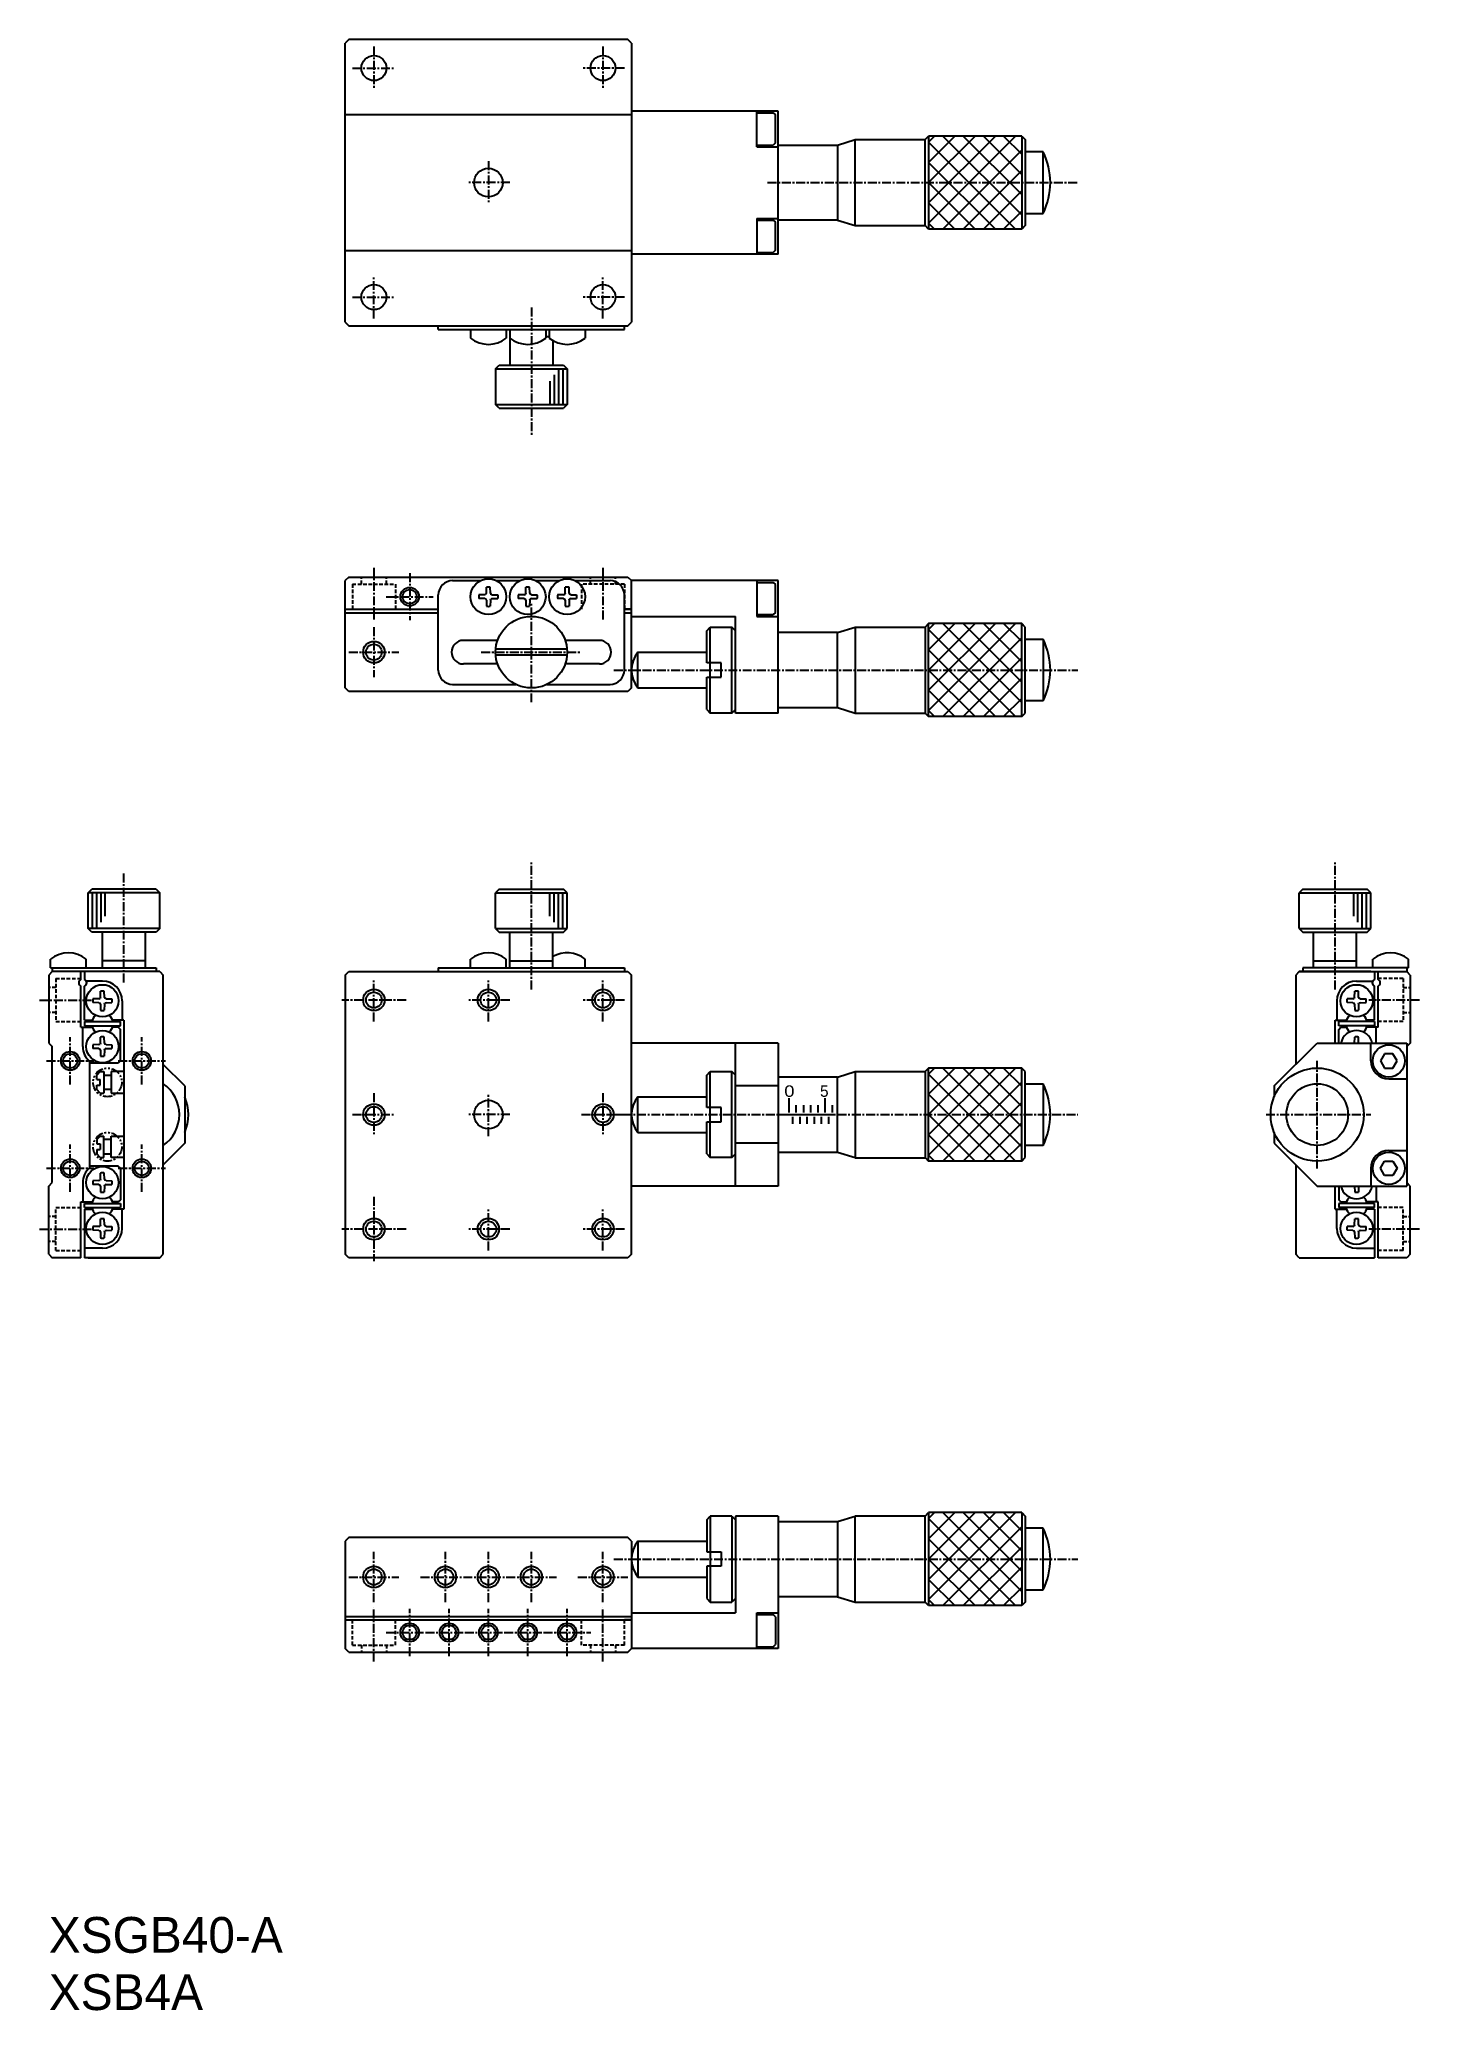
# Model space of a CAD drawing. Extents: x 91 to 284, y -21 to 254.
import ezdxf

# ---------------------------------------------------------------- set-up
doc = ezdxf.new("R2010")
doc.units = 0
for name, pattern in [('CENTER', [2, 1.25, -0.25, 0.25, -0.25]), ('DASHED', [0.75, 0.5, -0.25]), ('PHANTOM', [2.5, 1.25, -0.25, 0.25, -0.25, 0.25, -0.25])]:
    doc.linetypes.add(name, pattern=pattern)
doc.layers.get('0').update_dxf_attribs({"linetype": 'CONTINUOUS'})
doc.layers.add('CENTER', color=1, linetype='CENTER')

msp = doc.modelspace()

# ---------------------------------------------------------------- linework, layer by layer
at = {"color": 7, "linetype": 'CONTINUOUS'}
for p, q in [((134.41, 253.91), (133.91, 253.41)), ((133.91, 214.41), (133.91, 253.41)), ((173.41, 253.91), (134.41, 253.91)), ((173.91, 253.41), (173.41, 253.91)), ((173.91, 253.41), (173.91, 214.41)), ((133.91, 243.41), (173.91, 243.41)), ((194.41, 243.91), (173.91, 243.91)), ((191.41, 238.91), (191.41, 243.91)), ((191.41, 243.66), (193.71, 243.66)), ((193.71, 243.66), (194.01, 243.36)), ((194.01, 239.46), (194.01, 243.36)), ((194.41, 223.91), (194.41, 243.91)), ((202.66, 239.16), (205.16, 239.91)), ((205.16, 239.95), (214.91, 239.95)), ((205.16, 227.91), (205.16, 239.91)), ((214.91, 239.91), (215.41, 240.41)), ((214.91, 227.91), (214.91, 239.91)), ((228.41, 240.41), (215.41, 240.41)), ((215.41, 240.41), (215.41, 227.41)), ((228.41, 240.41), (228.91, 239.91)), ((228.41, 240.41), (228.41, 227.41)), ((228.91, 239.91), (228.91, 227.91)), ((191.41, 239.16), (193.71, 239.16)), ((191.41, 238.91), (194.41, 238.91)), ((194.01, 239.46), (193.71, 239.16)), ((194.41, 239.16), (202.66, 239.16)), ((202.66, 239.16), (202.66, 228.66)), ((231.41, 238.21), (228.91, 238.21)), ((231.41, 229.61), (231.41, 238.21)), ((191.41, 228.91), (191.41, 223.91)), ((191.41, 228.91), (194.41, 228.91)), ((191.41, 228.66), (193.71, 228.66)), ((193.71, 228.66), (194.01, 228.36)), ((202.66, 228.66), (194.41, 228.66)), ((202.66, 228.66), (205.16, 227.91)), ((228.91, 229.61), (231.41, 229.61)), ((194.01, 224.46), (194.01, 228.36)), ((205.16, 227.91), (214.91, 227.91)), ((215.41, 227.41), (214.91, 227.91)), ((228.41, 227.41), (215.41, 227.41)), ((228.91, 227.91), (228.41, 227.41)), ((133.91, 224.41), (173.91, 224.41)), ((194.41, 223.91), (173.91, 223.91)), ((191.41, 224.16), (193.71, 224.16)), ((194.01, 224.46), (193.71, 224.16)), ((133.91, 214.41), (134.41, 213.91)), ((134.41, 213.91), (173.41, 213.91)), ((146.91, 213.41), (146.91, 213.91)), ((146.91, 213.41), (172.91, 213.41)), ((151.41, 213.41), (151.41, 212.19)), ((156.41, 213.41), (156.41, 212.19)), ((156.91, 213.41), (156.91, 212.19)), ((156.91, 212.19), (156.91, 208.41)), ((161.91, 213.41), (161.91, 212.19)), ((161.91, 212.41), (162.41, 212.41)), ((162.41, 213.41), (162.41, 212.19)), ((167.41, 213.41), (167.41, 212.19)), ((172.91, 213.41), (172.91, 213.91)), ((173.41, 213.91), (173.91, 214.41)), ((162.91, 211.85), (162.91, 208.41)), ((154.91, 207.91), (155.41, 208.41)), ((154.91, 207.91), (154.91, 202.91)), ((154.91, 207.91), (164.91, 207.91)), ((155.41, 208.41), (164.41, 208.41)), ((164.41, 208.41), (164.91, 207.91)), ((164.91, 207.91), (164.91, 202.91)), ((155.41, 202.41), (154.91, 202.91)), ((154.91, 202.91), (164.91, 202.91)), ((155.41, 202.41), (164.41, 202.41)), ((164.91, 202.91), (164.41, 202.41)), ((134.41, 178.81), (133.91, 178.31)), ((134.41, 178.81), (133.91, 178.31)), ((133.91, 163.31), (133.91, 178.31)), ((134.41, 178.81), (173.41, 178.81)), ((146.91, 165.81), (146.91, 176.31)), ((148.91, 178.31), (152.82, 178.31)), ((153.41, 176.34), (152.58, 176.32)), ((153.41, 176.34), (153.57, 176.41)), ((153.63, 176.54), (153.57, 176.41)), ((153.63, 176.54), (153.65, 177.39)), ((154.18, 176.54), (154.17, 177.39)), ((154.18, 176.54), (154.24, 176.41)), ((154.41, 176.34), (154.24, 176.41)), ((154.41, 176.34), (155.23, 176.32)), ((155, 178.31), (158.32, 178.31)), ((158.91, 176.34), (158.08, 176.32)), ((158.91, 176.34), (159.07, 176.41)), ((159.13, 176.54), (159.07, 176.41)), ((159.13, 176.54), (159.15, 177.39)), ((159.68, 176.54), (159.67, 177.39)), ((159.68, 176.54), (159.74, 176.41)), ((159.91, 176.34), (159.74, 176.41)), ((159.91, 176.34), (160.73, 176.32)), ((160.5, 178.31), (163.82, 178.31)), ((164.41, 176.34), (163.58, 176.32)), ((164.41, 176.34), (164.57, 176.41)), ((164.63, 176.54), (164.57, 176.41)), ((164.63, 176.54), (164.65, 177.39)), ((165.18, 176.54), (165.17, 177.39)), ((165.18, 176.54), (165.24, 176.41)), ((165.41, 176.34), (165.24, 176.41)), ((165.41, 176.34), (166.23, 176.32)), ((166, 178.31), (170.91, 178.31)), ((172.91, 165.81), (172.91, 176.31)), ((173.41, 178.81), (173.91, 178.31)), ((173.41, 178.81), (173.91, 178.31)), ((173.91, 163.31), (173.91, 178.31)), ((194.41, 178.31), (173.91, 178.31)), ((191.41, 178.31), (191.41, 173.31)), ((191.41, 178.06), (193.71, 178.06)), ((193.71, 178.06), (194.01, 177.76)), ((194.01, 173.86), (194.01, 177.76)), ((194.41, 159.81), (194.41, 178.31)), ((133.91, 174.31), (146.91, 174.31)), ((133.91, 173.81), (146.91, 173.81)), ((153.41, 175.79), (152.58, 175.8)), ((153.41, 175.79), (153.57, 175.71)), ((153.63, 175.58), (153.57, 175.71)), ((153.63, 175.58), (153.65, 174.74)), ((154.18, 175.58), (154.17, 174.74)), ((154.18, 175.58), (154.24, 175.71)), ((154.41, 175.79), (154.24, 175.71)), ((154.41, 175.79), (155.23, 175.8)), ((158.91, 175.79), (158.08, 175.8)), ((158.91, 175.79), (159.07, 175.71)), ((159.13, 175.58), (159.07, 175.71)), ((159.13, 175.58), (159.15, 174.74)), ((159.68, 175.58), (159.67, 174.74)), ((159.68, 175.58), (159.74, 175.71)), ((159.91, 175.79), (159.74, 175.71)), ((159.91, 175.79), (160.73, 175.8)), ((164.41, 175.79), (163.58, 175.8)), ((164.41, 175.79), (164.57, 175.71)), ((164.63, 175.58), (164.57, 175.71)), ((164.63, 175.58), (164.65, 174.74)), ((165.18, 175.58), (165.17, 174.74)), ((165.18, 175.58), (165.24, 175.71)), ((165.41, 175.79), (165.24, 175.71)), ((165.41, 175.79), (166.23, 175.8)), ((173.91, 174.31), (172.91, 174.31)), ((172.91, 174.31), (173.91, 174.31)), ((172.91, 173.81), (173.91, 173.81)), ((172.91, 173.81), (173.91, 173.81)), ((191.41, 173.56), (193.71, 173.56)), ((194.01, 173.86), (193.71, 173.56)), ((173.91, 173.31), (188.41, 173.31)), ((184.41, 171.31), (184.91, 171.81)), ((184.41, 166.81), (184.41, 171.31)), ((184.91, 171.81), (187.91, 171.81)), ((184.91, 166.81), (184.91, 171.81)), ((188.41, 171.31), (187.91, 171.81)), ((187.91, 159.81), (187.91, 171.81)), ((188.41, 159.81), (188.41, 173.31)), ((191.41, 173.31), (194.41, 173.31)), ((202.66, 171.06), (194.41, 171.06)), ((202.66, 171.06), (205.16, 171.81)), ((202.66, 160.56), (202.66, 171.06)), ((205.16, 171.81), (205.16, 159.81)), ((205.16, 171.81), (214.91, 171.81)), ((215.41, 172.31), (214.91, 171.81)), ((214.91, 171.81), (214.91, 159.81)), ((228.41, 172.31), (215.41, 172.31)), ((215.41, 159.31), (215.41, 172.31)), ((228.91, 171.81), (228.41, 172.31)), ((228.41, 159.31), (228.41, 172.31)), ((228.91, 159.81), (228.91, 171.81)), ((155.26, 169.96), (150.41, 169.96)), ((164.89, 168.71), (154.92, 168.71)), ((169.41, 169.96), (164.55, 169.96)), ((174.78, 168.31), (184.41, 168.31)), ((174.78, 163.31), (174.78, 168.31)), ((228.91, 170.11), (231.41, 170.11)), ((231.41, 170.11), (231.41, 161.51)), ((155.12, 166.66), (150.41, 166.66)), ((164.89, 167.91), (154.92, 167.91)), ((169.41, 166.66), (164.69, 166.66)), ((186.41, 166.81), (184.41, 166.81)), ((184.91, 164.81), (184.91, 166.81)), ((186.41, 164.81), (186.41, 166.81)), ((134.41, 162.81), (133.91, 163.31)), ((173.41, 162.81), (134.41, 162.81)), ((148.91, 163.81), (157.73, 163.81)), ((162.09, 163.81), (170.91, 163.81)), ((173.91, 163.31), (173.41, 162.81)), ((174.78, 163.31), (184.41, 163.31)), ((184.41, 164.81), (186.41, 164.81)), ((184.41, 160.31), (184.41, 164.81)), ((184.91, 159.81), (184.91, 164.81)), ((184.41, 160.31), (184.91, 159.81)), ((187.91, 159.81), (184.91, 159.81)), ((187.91, 159.81), (188.41, 160.31)), ((194.41, 159.81), (188.41, 159.81)), ((194.41, 160.56), (202.66, 160.56)), ((202.66, 160.56), (205.16, 159.81)), ((205.16, 159.78), (214.91, 159.78)), ((214.91, 159.81), (215.41, 159.31)), ((228.41, 159.31), (228.91, 159.81)), ((231.41, 161.51), (228.91, 161.51)), ((228.41, 159.31), (215.41, 159.31)), ((97.99, 134.71), (98.49, 135.21)), ((107.49, 135.21), (98.49, 135.21)), ((107.49, 135.21), (107.99, 134.71)), ((155.41, 135.21), (154.91, 134.71)), ((155.41, 135.21), (164.41, 135.21)), ((164.91, 134.71), (164.41, 135.21)), ((267.69, 135.21), (267.19, 134.71)), ((267.69, 135.21), (276.69, 135.21)), ((277.19, 134.71), (276.69, 135.21)), ((97.99, 129.71), (97.99, 134.71)), ((107.99, 134.71), (97.99, 134.71)), ((107.99, 129.71), (107.99, 134.71)), ((154.91, 129.71), (154.91, 134.71)), ((154.91, 134.71), (164.91, 134.71)), ((164.91, 129.71), (164.91, 134.71)), ((267.19, 129.71), (267.19, 134.71)), ((267.19, 134.71), (277.19, 134.71)), ((277.19, 129.71), (277.19, 134.71)), ((98.49, 129.21), (97.99, 129.71)), ((107.99, 129.71), (97.99, 129.71)), ((107.99, 129.71), (107.49, 129.21)), ((154.91, 129.71), (155.41, 129.21)), ((154.91, 129.71), (164.91, 129.71)), ((164.41, 129.21), (164.91, 129.71)), ((267.19, 129.71), (267.69, 129.21)), ((267.19, 129.71), (277.19, 129.71)), ((276.69, 129.21), (277.19, 129.71)), ((107.49, 129.21), (98.49, 129.21)), ((99.99, 124.21), (99.99, 129.21)), ((105.99, 124.21), (105.99, 129.21)), ((155.41, 129.21), (164.41, 129.21)), ((156.91, 124.21), (156.91, 129.21)), ((162.91, 124.21), (162.91, 129.21)), ((267.69, 129.21), (276.69, 129.21)), ((269.19, 124.21), (269.19, 129.21)), ((275.19, 124.21), (275.19, 129.21)), ((92.74, 124.21), (92.74, 125.43)), ((92.74, 124.21), (107.49, 124.21)), ((92.99, 124.21), (92.99, 123.71)), ((97.74, 124.21), (97.74, 125.43)), ((105.99, 125.21), (99.99, 125.21)), ((107.49, 124.21), (107.49, 123.71)), ((146.91, 124.21), (146.91, 123.71)), ((146.91, 124.21), (172.91, 124.21)), ((151.41, 124.21), (151.41, 125.43)), ((156.41, 124.21), (156.41, 125.43)), ((156.91, 125.21), (162.91, 125.21)), ((167.41, 124.21), (167.41, 125.43)), ((172.91, 124.21), (172.91, 123.71)), ((282.44, 124.21), (267.69, 124.21)), ((267.69, 124.21), (267.69, 123.71)), ((269.19, 125.21), (275.19, 125.21)), ((277.44, 124.21), (277.44, 125.43)), ((282.19, 124.21), (282.19, 123.71)), ((282.44, 124.21), (282.44, 125.43)), ((92.99, 123.71), (92.49, 123.21)), ((92.49, 123.21), (92.49, 113.71)), ((107.99, 123.71), (92.99, 123.71)), ((96.99, 122.57), (96.99, 123.71)), ((96.99, 115.91), (96.99, 121.65)), ((97.49, 123.71), (97.49, 122.57)), ((97.49, 116.91), (97.49, 121.65)), ((99.99, 122.36), (97.72, 122.36)), ((107.99, 123.71), (108.49, 123.21)), ((108.49, 84.21), (108.49, 123.21)), ((133.91, 123.21), (134.41, 123.71)), ((133.91, 123.21), (133.91, 84.21)), ((134.41, 123.71), (173.41, 123.71)), ((173.41, 123.71), (173.91, 123.21)), ((173.91, 84.21), (173.91, 123.21)), ((267.19, 123.71), (266.69, 123.21)), ((266.69, 123.21), (266.69, 110.71)), ((277.19, 123.71), (267.19, 123.71)), ((267.19, 123.71), (282.19, 123.71)), ((275.19, 122.36), (277.46, 122.36)), ((277.69, 123.71), (277.69, 122.57)), ((277.69, 116.91), (277.69, 121.65)), ((278.19, 122.57), (278.19, 123.71)), ((278.19, 115.91), (278.19, 121.65)), ((282.69, 123.21), (282.19, 123.71)), ((282.69, 123.21), (282.69, 113.71)), ((99.49, 119.88), (98.67, 119.87)), ((99.49, 119.34), (98.67, 119.35)), ((99.49, 119.88), (99.66, 119.96)), ((99.49, 119.34), (99.66, 119.26)), ((99.72, 120.09), (99.66, 119.96)), ((99.72, 119.13), (99.66, 119.26)), ((99.72, 120.09), (99.73, 120.94)), ((99.72, 119.13), (99.73, 118.29)), ((100.26, 120.09), (100.25, 120.94)), ((100.26, 119.13), (100.25, 118.29)), ((100.26, 120.09), (100.32, 119.96)), ((100.26, 119.13), (100.32, 119.26)), ((100.49, 119.88), (100.32, 119.96)), ((100.49, 119.34), (100.32, 119.26)), ((100.49, 119.88), (101.31, 119.87)), ((100.49, 119.34), (101.31, 119.35)), ((102.74, 119.61), (102.74, 116.91)), ((272.44, 119.61), (272.44, 116.91)), ((274.69, 119.88), (273.86, 119.87)), ((274.69, 119.34), (273.86, 119.35)), ((274.69, 119.88), (274.85, 119.96)), ((274.69, 119.34), (274.85, 119.26)), ((274.91, 120.09), (274.85, 119.96)), ((274.91, 119.13), (274.85, 119.26)), ((274.91, 120.09), (274.93, 120.94)), ((274.91, 119.13), (274.93, 118.29)), ((275.46, 120.09), (275.45, 120.94)), ((275.46, 119.13), (275.45, 118.29)), ((275.46, 120.09), (275.52, 119.96)), ((275.46, 119.13), (275.52, 119.26)), ((275.69, 119.88), (275.52, 119.96)), ((275.69, 119.34), (275.52, 119.26)), ((275.69, 119.88), (276.51, 119.87)), ((275.69, 119.34), (276.51, 119.35)), ((96.99, 115.91), (98.58, 115.91)), ((97.24, 113.21), (97.24, 115.91)), ((97.49, 116.91), (98.58, 116.91)), ((97.49, 116.71), (97.49, 116.11)), ((97.49, 116.71), (102.49, 116.71)), ((97.49, 116.11), (102.49, 116.11)), ((102.99, 116.91), (101.4, 116.91)), ((102.19, 115.91), (101.4, 115.91)), ((102.19, 115.91), (102.49, 115.61)), ((102.49, 116.11), (102.49, 116.71)), ((102.99, 116.91), (102.99, 90.51)), ((272.19, 116.91), (273.77, 116.91)), ((272.19, 113.71), (272.19, 116.91)), ((272.69, 116.11), (272.69, 116.71)), ((277.69, 116.71), (272.69, 116.71)), ((277.69, 116.11), (272.69, 116.11)), ((272.69, 115.61), (272.99, 115.91)), ((272.99, 115.91), (273.77, 115.91)), ((277.69, 116.91), (276.6, 116.91)), ((278.19, 115.91), (276.6, 115.91)), ((277.69, 116.71), (277.69, 116.11)), ((277.94, 113.71), (277.94, 115.91)), ((92.49, 113.71), (92.99, 113.21)), ((92.99, 94.21), (92.99, 113.21)), ((99.49, 113.48), (98.67, 113.47)), ((99.49, 112.94), (98.67, 112.95)), ((99.49, 113.48), (99.66, 113.56)), ((99.49, 112.94), (99.66, 112.86)), ((99.72, 113.69), (99.66, 113.56)), ((99.72, 113.69), (99.73, 114.54)), ((100.26, 113.69), (100.25, 114.54)), ((100.26, 113.69), (100.32, 113.56)), ((100.49, 113.48), (100.32, 113.56)), ((100.49, 112.94), (100.32, 112.86)), ((100.49, 113.48), (101.31, 113.47)), ((100.49, 112.94), (101.31, 112.95)), ((102.49, 111.21), (102.49, 115.61)), ((105.49, 113.71), (105.49, 113.71)), ((194.41, 113.71), (173.91, 113.71)), ((188.41, 93.71), (188.41, 113.71)), ((194.41, 113.71), (194.41, 93.71)), ((263.69, 107.71), (269.69, 113.71)), ((269.69, 113.71), (282.19, 113.71)), ((272.69, 113.71), (272.69, 115.61)), ((274.91, 113.69), (274.93, 114.54)), ((275.46, 113.69), (275.45, 114.54)), ((277.19, 111.21), (277.19, 113.71)), ((282.69, 113.71), (282.19, 113.21)), ((282.19, 113.71), (282.19, 93.71)), ((98.19, 111.13), (98.19, 96.29)), ((102.19, 110.91), (98.19, 110.91)), ((99.72, 112.73), (99.66, 112.86)), ((99.72, 112.73), (99.73, 111.89)), ((100.26, 112.73), (100.25, 111.89)), ((100.26, 112.73), (100.32, 112.86)), ((102.49, 111.21), (102.19, 110.91)), ((111.49, 107.71), (108.49, 110.71)), ((215.41, 110.21), (214.91, 109.71)), ((228.41, 110.21), (215.41, 110.21)), ((215.41, 97.21), (215.41, 110.21)), ((228.91, 109.71), (228.41, 110.21)), ((228.41, 97.21), (228.41, 110.21)), ((279.11, 112.21), (278.53, 111.21)), ((278.53, 111.21), (279.11, 110.21)), ((280.27, 112.21), (279.11, 112.21)), ((279.11, 110.21), (280.27, 110.21)), ((280.84, 111.21), (280.27, 112.21)), ((280.27, 110.21), (280.84, 111.21)), ((99.69, 109.71), (99.19, 109.21)), ((99.19, 108.61), (99.19, 109.21)), ((99.19, 108.61), (99.69, 108.61)), ((99.19, 107.81), (99.69, 107.81)), ((99.19, 107.21), (99.19, 107.81)), ((99.69, 109.71), (100.19, 109.71)), ((99.69, 107.81), (99.69, 108.61)), ((100.19, 109.71), (100.19, 106.71)), ((100.19, 109.21), (101.19, 109.21)), ((102.99, 109.71), (101.19, 109.71)), ((101.19, 109.71), (101.19, 106.71)), ((111.49, 107.71), (111.49, 99.71)), ((184.41, 109.21), (184.91, 109.71)), ((184.41, 104.71), (184.41, 109.21)), ((184.91, 109.71), (187.91, 109.71)), ((184.91, 104.71), (184.91, 109.71)), ((188.41, 109.21), (187.91, 109.71)), ((187.91, 97.71), (187.91, 109.71)), ((194.41, 107.71), (188.41, 107.71)), ((202.66, 108.96), (194.41, 108.96)), ((202.66, 108.96), (205.16, 109.71)), ((202.66, 98.46), (202.66, 108.96)), ((205.16, 109.71), (205.16, 97.71)), ((205.16, 109.71), (214.91, 109.71)), ((214.91, 109.71), (214.91, 97.71)), ((228.91, 97.71), (228.91, 109.71)), ((228.91, 108.01), (231.41, 108.01)), ((231.41, 108.01), (231.41, 99.41)), ((263.69, 107.71), (263.69, 106.21)), ((279.69, 108.71), (282.19, 108.71)), ((99.69, 106.71), (99.19, 107.21)), ((99.69, 106.71), (100.19, 106.71)), ((101.19, 107.21), (100.19, 107.21)), ((101.19, 106.71), (102.99, 106.71)), ((174.78, 106.21), (184.41, 106.21)), ((174.78, 101.21), (174.78, 106.21)), ((186.41, 104.71), (184.41, 104.71)), ((184.91, 102.71), (184.91, 104.71)), ((186.41, 102.71), (186.41, 104.71)), ((184.41, 102.71), (186.41, 102.71)), ((184.41, 98.21), (184.41, 102.71)), ((184.91, 97.71), (184.91, 102.71)), ((99.69, 100.71), (99.19, 100.21)), ((99.19, 100.21), (99.19, 99.61)), ((99.19, 99.61), (99.69, 99.61)), ((99.69, 100.71), (100.19, 100.71)), ((99.69, 99.61), (99.69, 98.81)), ((100.19, 97.71), (100.19, 100.71)), ((101.19, 100.21), (100.19, 100.21)), ((101.19, 100.71), (102.99, 100.71)), ((101.19, 97.71), (101.19, 100.71)), ((111.49, 99.71), (108.49, 96.71)), ((174.78, 101.21), (184.41, 101.21)), ((194.41, 99.71), (188.41, 99.71)), ((231.41, 99.41), (228.91, 99.41)), ((263.69, 101.21), (263.69, 99.71)), ((263.69, 99.71), (269.69, 93.71)), ((102.19, 96.51), (98.19, 96.51)), ((99.19, 98.81), (99.69, 98.81)), ((99.19, 98.81), (99.19, 98.21)), ((99.69, 97.71), (99.19, 98.21)), ((99.69, 97.71), (100.19, 97.71)), ((100.19, 98.21), (101.19, 98.21)), ((102.99, 97.71), (101.19, 97.71)), ((102.49, 96.21), (102.19, 96.51)), ((184.41, 98.21), (184.91, 97.71)), ((187.91, 97.71), (184.91, 97.71)), ((187.91, 97.71), (188.41, 98.21)), ((194.41, 98.46), (202.66, 98.46)), ((202.66, 98.46), (205.16, 97.71)), ((205.16, 97.68), (214.91, 97.68)), ((214.91, 97.71), (215.41, 97.21)), ((228.41, 97.21), (215.41, 97.21)), ((228.41, 97.21), (228.91, 97.71)), ((266.69, 96.71), (266.69, 84.21)), ((278.53, 96.21), (279.11, 97.21)), ((279.11, 97.21), (280.27, 97.21)), ((279.69, 98.71), (282.19, 98.71)), ((280.27, 97.21), (280.84, 96.21)), ((92.49, 93.71), (92.99, 94.21)), ((92.49, 84.21), (92.49, 93.71)), ((97.24, 94.21), (97.24, 91.51)), ((99.49, 94.48), (98.67, 94.47)), ((99.49, 93.94), (98.67, 93.95)), ((99.49, 94.48), (99.66, 94.56)), ((99.49, 93.94), (99.66, 93.86)), ((99.72, 94.69), (99.66, 94.56)), ((99.72, 93.73), (99.66, 93.86)), ((99.72, 94.69), (99.73, 95.54)), ((99.72, 93.73), (99.73, 92.89)), ((100.26, 94.69), (100.25, 95.54)), ((100.26, 93.73), (100.25, 92.89)), ((100.26, 94.69), (100.32, 94.56)), ((100.26, 93.73), (100.32, 93.86)), ((100.49, 94.48), (100.32, 94.56)), ((100.49, 93.94), (100.32, 93.86)), ((100.49, 94.48), (101.31, 94.47)), ((100.49, 93.94), (101.31, 93.95)), ((102.49, 96.21), (102.49, 91.81)), ((105.49, 93.71), (105.49, 93.71)), ((194.41, 93.71), (173.91, 93.71)), ((269.69, 93.71), (282.19, 93.71)), ((272.19, 90.51), (272.19, 93.71)), ((272.69, 93.71), (272.69, 91.81)), ((274.91, 93.73), (274.93, 92.89)), ((275.46, 93.73), (275.45, 92.89)), ((277.19, 96.21), (277.19, 93.71)), ((277.94, 93.71), (277.94, 91.51)), ((279.11, 95.21), (278.53, 96.21)), ((280.27, 95.21), (279.11, 95.21)), ((280.84, 96.21), (280.27, 95.21)), ((282.69, 93.71), (282.19, 94.21)), ((282.69, 84.21), (282.69, 93.71)), ((96.99, 83.71), (96.99, 91.51)), ((96.99, 91.51), (98.58, 91.51)), ((97.49, 90.71), (97.49, 91.31)), ((97.49, 91.31), (102.49, 91.31)), ((102.19, 91.51), (101.4, 91.51)), ((102.49, 91.81), (102.19, 91.51)), ((102.49, 91.31), (102.49, 90.71)), ((272.99, 91.51), (272.69, 91.81)), ((272.69, 91.31), (272.69, 90.71)), ((277.69, 91.31), (272.69, 91.31)), ((272.99, 91.51), (273.77, 91.51)), ((278.19, 91.51), (276.6, 91.51)), ((277.69, 90.71), (277.69, 91.31)), ((278.19, 83.71), (278.19, 91.51)), ((97.49, 90.71), (102.49, 90.71)), ((97.49, 90.51), (97.49, 83.71)), ((97.49, 90.51), (98.58, 90.51)), ((99.49, 88.08), (99.66, 88.16)), ((99.72, 88.29), (99.66, 88.16)), ((99.72, 88.29), (99.73, 89.14)), ((100.26, 88.29), (100.25, 89.14)), ((100.26, 88.29), (100.32, 88.16)), ((100.49, 88.08), (100.32, 88.16)), ((102.99, 90.51), (101.4, 90.51)), ((102.74, 87.81), (102.74, 90.51)), ((272.19, 90.51), (273.77, 90.51)), ((272.44, 87.81), (272.44, 90.51)), ((277.69, 90.71), (272.69, 90.71)), ((274.69, 88.08), (274.85, 88.16)), ((274.91, 88.29), (274.85, 88.16)), ((274.91, 88.29), (274.93, 89.14)), ((275.46, 88.29), (275.45, 89.14)), ((275.46, 88.29), (275.52, 88.16)), ((275.69, 88.08), (275.52, 88.16)), ((277.69, 90.51), (276.6, 90.51)), ((277.69, 90.51), (277.69, 83.71)), ((99.49, 88.08), (98.67, 88.07)), ((99.49, 87.54), (98.67, 87.55)), ((99.49, 87.54), (99.66, 87.46)), ((99.72, 87.33), (99.66, 87.46)), ((99.72, 87.33), (99.73, 86.49)), ((100.26, 87.33), (100.25, 86.49)), ((100.26, 87.33), (100.32, 87.46)), ((100.49, 87.54), (100.32, 87.46)), ((100.49, 88.08), (101.31, 88.07)), ((100.49, 87.54), (101.31, 87.55)), ((274.69, 88.08), (273.86, 88.07)), ((274.69, 87.54), (273.86, 87.55)), ((274.69, 87.54), (274.85, 87.46)), ((274.91, 87.33), (274.85, 87.46)), ((274.91, 87.33), (274.93, 86.49)), ((275.46, 87.33), (275.45, 86.49)), ((275.46, 87.33), (275.52, 87.46)), ((275.69, 87.54), (275.52, 87.46)), ((275.69, 88.08), (276.51, 88.07)), ((275.69, 87.54), (276.51, 87.55)), ((92.49, 84.21), (92.99, 83.71)), ((96.99, 83.71), (92.99, 83.71)), ((99.99, 85.06), (97.49, 85.06)), ((107.99, 83.71), (97.49, 83.71)), ((97.99, 83.71), (107.99, 83.71)), ((107.99, 83.71), (108.49, 84.21)), ((134.41, 83.71), (133.91, 84.21)), ((173.41, 83.71), (134.41, 83.71)), ((173.91, 84.21), (173.41, 83.71)), ((267.19, 83.71), (266.69, 84.21)), ((267.19, 83.71), (277.69, 83.71)), ((275.19, 85.06), (277.69, 85.06)), ((282.19, 83.71), (278.19, 83.71)), ((282.69, 84.21), (282.19, 83.71)), ((184.41, 47.11), (184.91, 47.61)), ((184.41, 47.11), (184.41, 42.61)), ((187.91, 47.61), (184.91, 47.61)), ((184.91, 47.61), (184.91, 42.61)), ((187.91, 47.61), (188.41, 47.11)), ((187.91, 47.61), (187.91, 35.61)), ((194.41, 47.61), (188.41, 47.61)), ((188.41, 47.61), (188.41, 34.11)), ((194.41, 47.61), (194.41, 29.11)), ((194.41, 46.86), (202.66, 46.86)), ((202.66, 46.86), (205.16, 47.61)), ((202.66, 46.86), (202.66, 36.36)), ((205.16, 47.64), (214.91, 47.64)), ((205.16, 35.61), (205.16, 47.61)), ((214.91, 47.61), (215.41, 48.11)), ((214.91, 35.61), (214.91, 47.61)), ((228.41, 48.11), (215.41, 48.11)), ((215.41, 48.11), (215.41, 35.11)), ((228.41, 48.11), (228.91, 47.61)), ((228.41, 48.11), (228.41, 35.11)), ((228.91, 47.61), (228.91, 35.61)), ((134.41, 44.61), (133.91, 44.11)), ((133.91, 44.11), (133.91, 29.11)), ((173.41, 44.61), (134.41, 44.61)), ((173.91, 44.11), (173.41, 44.61)), ((173.91, 44.11), (173.91, 29.11)), ((174.78, 44.11), (184.41, 44.11)), ((174.78, 44.11), (174.78, 39.11)), ((231.41, 45.91), (228.91, 45.91)), ((231.41, 37.31), (231.41, 45.91)), ((184.41, 42.61), (186.41, 42.61)), ((184.91, 42.61), (184.91, 40.61)), ((186.41, 42.61), (186.41, 40.61)), ((174.78, 39.11), (184.41, 39.11)), ((186.41, 40.61), (184.41, 40.61)), ((184.41, 40.61), (184.41, 36.11)), ((184.91, 40.61), (184.91, 35.61)), ((184.41, 36.11), (184.91, 35.61)), ((188.41, 36.11), (187.91, 35.61)), ((202.66, 36.36), (194.41, 36.36)), ((202.66, 36.36), (205.16, 35.61)), ((228.91, 37.31), (231.41, 37.31)), ((133.91, 33.61), (173.91, 33.61)), ((133.91, 33.11), (173.91, 33.11)), ((172.91, 33.61), (173.91, 33.61)), ((173.91, 33.11), (172.91, 33.11)), ((173.91, 34.11), (188.41, 34.11)), ((184.91, 35.61), (187.91, 35.61)), ((191.41, 29.11), (191.41, 34.11)), ((191.41, 34.11), (194.41, 34.11)), ((191.41, 33.86), (193.71, 33.86)), ((194.01, 33.56), (193.71, 33.86)), ((194.01, 33.56), (194.01, 29.66)), ((205.16, 35.61), (214.91, 35.61)), ((215.41, 35.11), (214.91, 35.61)), ((228.41, 35.11), (215.41, 35.11)), ((228.91, 35.61), (228.41, 35.11)), ((134.41, 28.61), (133.91, 29.11)), ((134.41, 28.61), (133.91, 29.11)), ((134.41, 28.61), (173.41, 28.61)), ((173.41, 28.61), (173.91, 29.11)), ((173.41, 28.61), (173.91, 29.11)), ((194.41, 29.11), (173.91, 29.11)), ((191.41, 29.36), (193.71, 29.36)), ((193.71, 29.36), (194.01, 29.66))]:
    msp.add_line(p, q, dxfattribs=at)
at = {"color": 3, "linetype": 'CONTINUOUS'}
for p, q in [((227.56, 240.41), (215.41, 228.26)), ((224.74, 240.41), (215.41, 231.08)), ((221.91, 240.41), (215.41, 233.91)), ((219.08, 240.41), (215.41, 236.74)), ((216.25, 240.41), (215.41, 239.57)), ((217.39, 240.41), (228.41, 229.4)), ((220.22, 240.41), (228.41, 232.23)), ((223.05, 240.41), (228.41, 235.05)), ((225.88, 240.41), (228.41, 237.88)), ((215.41, 239.57), (227.56, 227.41)), ((228.41, 238.43), (217.39, 227.41)), ((215.41, 236.74), (224.74, 227.41)), ((228.41, 235.6), (220.22, 227.41)), ((215.41, 233.91), (221.91, 227.41)), ((228.41, 232.77), (223.05, 227.41)), ((215.41, 231.08), (219.08, 227.41)), ((228.41, 229.94), (225.88, 227.41)), ((215.41, 228.26), (216.25, 227.41)), ((163.11, 207.05), (163.11, 202.91)), ((163.71, 207.91), (163.71, 202.91)), ((164.31, 207.91), (164.31, 202.91)), ((162.51, 206.18), (162.51, 202.91)), ((215.41, 160.15), (227.56, 172.31)), ((215.41, 162.98), (224.74, 172.31)), ((215.41, 165.81), (221.91, 172.31)), ((215.41, 168.64), (219.08, 172.31)), ((215.41, 171.47), (216.25, 172.31)), ((227.56, 159.31), (215.41, 171.47)), ((228.41, 161.3), (217.39, 172.31)), ((228.41, 164.13), (220.22, 172.31)), ((228.41, 166.95), (223.05, 172.31)), ((228.41, 169.78), (225.88, 172.31)), ((224.74, 159.31), (215.41, 168.64)), ((217.39, 159.31), (228.41, 170.33)), ((221.91, 159.31), (215.41, 165.81)), ((220.22, 159.31), (228.41, 167.5)), ((219.08, 159.31), (215.41, 162.98)), ((223.05, 159.31), (228.41, 164.67)), ((216.25, 159.31), (215.41, 160.15)), ((225.88, 159.31), (228.41, 161.84)), ((98.59, 129.71), (98.59, 134.71)), ((99.19, 129.71), (99.19, 134.71)), ((99.79, 130.57), (99.79, 134.71)), ((100.39, 131.44), (100.39, 134.71)), ((162.51, 131.44), (162.51, 134.71)), ((163.11, 130.57), (163.11, 134.71)), ((163.71, 129.71), (163.71, 134.71)), ((164.31, 129.71), (164.31, 134.71)), ((274.79, 131.44), (274.79, 134.71)), ((275.39, 130.57), (275.39, 134.71)), ((275.99, 129.71), (275.99, 134.71)), ((276.59, 129.71), (276.59, 134.71)), ((215.41, 98.05), (227.56, 110.21)), ((215.41, 100.88), (224.74, 110.21)), ((215.41, 103.71), (221.91, 110.21)), ((215.41, 106.54), (219.08, 110.21)), ((215.41, 109.37), (216.25, 110.21)), ((228.41, 99.2), (217.39, 110.21)), ((228.41, 102.02), (220.22, 110.21)), ((228.41, 104.85), (223.05, 110.21)), ((228.41, 107.68), (225.88, 110.21)), ((227.56, 97.21), (215.41, 109.37)), ((217.39, 97.21), (228.41, 108.23)), ((195.91, 104.01), (195.91, 106.01)), ((196.91, 104.01), (196.91, 105.01)), ((197.91, 105.01), (197.91, 104.01)), ((198.91, 105.01), (198.91, 104.01)), ((199.91, 105.01), (199.91, 104.01)), ((200.91, 106.01), (200.91, 104.01)), ((201.91, 105.01), (201.91, 104.01)), ((224.74, 97.21), (215.41, 106.54)), ((220.22, 97.21), (228.41, 105.4)), ((194.41, 103.71), (202.41, 103.71)), ((196.41, 103.41), (196.41, 102.41)), ((197.41, 103.41), (197.41, 102.41)), ((198.41, 103.41), (198.41, 102.41)), ((199.41, 103.41), (199.41, 102.41)), ((200.41, 103.41), (200.41, 102.41)), ((201.41, 103.41), (201.41, 102.41)), ((221.91, 97.21), (215.41, 103.71)), ((223.05, 97.21), (228.41, 102.57)), ((219.08, 97.21), (215.41, 100.88)), ((225.88, 97.21), (228.41, 99.74)), ((216.25, 97.21), (215.41, 98.05)), ((227.56, 48.11), (215.41, 35.95)), ((224.74, 48.11), (215.41, 38.78)), ((221.91, 48.11), (215.41, 41.61)), ((219.08, 48.11), (215.41, 44.44)), ((216.25, 48.11), (215.41, 47.27)), ((215.41, 47.27), (227.56, 35.11)), ((217.39, 48.11), (228.41, 37.09)), ((220.22, 48.11), (228.41, 39.92)), ((223.05, 48.11), (228.41, 42.75)), ((225.88, 48.11), (228.41, 45.58)), ((215.41, 44.44), (224.74, 35.11)), ((228.41, 46.12), (217.39, 35.11)), ((215.41, 41.61), (221.91, 35.11)), ((228.41, 43.3), (220.22, 35.11)), ((215.41, 38.78), (219.08, 35.11)), ((228.41, 40.47), (223.05, 35.11)), ((215.41, 35.95), (216.25, 35.11)), ((228.41, 37.64), (225.88, 35.11))]:
    msp.add_line(p, q, dxfattribs=at)
at = {"color": 3, "linetype": 'DASHED'}
for p, q in [((134.91, 177.81), (134.91, 174.31)), ((134.91, 177.81), (140.91, 177.81)), ((136.16, 177.81), (136.16, 178.81)), ((139.66, 177.81), (139.66, 178.81)), ((140.91, 177.81), (140.91, 174.31)), ((166.91, 177.81), (166.91, 174.31)), ((172.91, 177.81), (166.91, 177.81)), ((168.16, 177.81), (168.16, 178.81)), ((171.66, 177.81), (171.66, 178.81)), ((172.91, 177.81), (172.91, 174.31)), ((93.49, 121.46), (92.49, 121.46)), ((93.49, 122.71), (96.99, 122.71)), ((93.49, 122.71), (93.49, 116.71)), ((281.69, 122.71), (278.19, 122.71)), ((281.69, 122.71), (281.69, 116.71)), ((281.69, 121.46), (282.69, 121.46)), ((93.49, 117.96), (92.49, 117.96)), ((93.49, 116.71), (96.99, 116.71)), ((281.69, 116.71), (278.19, 116.71)), ((281.69, 117.96), (282.69, 117.96)), ((93.49, 89.46), (92.49, 89.46)), ((93.49, 90.71), (96.99, 90.71)), ((93.49, 84.71), (93.49, 90.71)), ((281.69, 90.71), (278.19, 90.71)), ((281.69, 84.71), (281.69, 90.71)), ((281.69, 89.46), (282.69, 89.46)), ((93.49, 85.96), (92.49, 85.96)), ((281.69, 85.96), (282.69, 85.96)), ((93.49, 84.71), (96.99, 84.71)), ((281.69, 84.71), (278.19, 84.71)), ((134.91, 29.61), (134.91, 33.11)), ((140.91, 29.61), (140.91, 33.11)), ((166.91, 29.61), (166.91, 33.11)), ((172.91, 29.61), (172.91, 33.11)), ((134.91, 29.61), (140.91, 29.61)), ((136.16, 29.61), (136.16, 28.61)), ((139.66, 29.61), (139.66, 28.61)), ((172.91, 29.61), (166.91, 29.61)), ((168.16, 29.61), (168.16, 28.61)), ((171.66, 29.61), (171.66, 28.61))]:
    msp.add_line(p, q, dxfattribs=at)
at = {"color": 7, "linetype": 'CONTINUOUS'}
for centre, radius in [((137.91, 249.91), 1.75), ((169.91, 249.91), 1.75), ((153.91, 233.91), 2), ((137.91, 217.91), 1.75), ((169.91, 217.91), 1.75), ((142.91, 176.06), 1), ((153.91, 176.06), 2.5), ((159.41, 176.06), 2.5), ((164.91, 176.06), 2.5), ((159.91, 168.31), 5), ((137.91, 168.31), 1.1), ((99.99, 119.61), 2.25), ((275.19, 119.61), 2.25), ((137.91, 119.71), 1.1), ((153.91, 119.71), 1.1), ((169.91, 119.71), 1.1), ((99.99, 113.21), 2.25), ((279.69, 111.21), 2.25), ((95.49, 111.21), 1), ((105.49, 111.21), 1), ((269.69, 103.71), 6.5), ((269.69, 103.71), 4.3), ((137.91, 103.71), 1.1), ((153.91, 103.71), 2), ((169.91, 103.71), 1.1), ((95.49, 96.21), 1), ((99.99, 94.21), 2.25), ((105.49, 96.21), 1), ((279.69, 96.21), 2.25), ((99.99, 87.81), 2.25), ((137.91, 87.71), 1.1), ((153.91, 87.71), 1.1), ((169.91, 87.71), 1.1), ((275.19, 87.81), 2.25), ((137.91, 39.11), 1.1), ((147.91, 39.11), 1.1), ((153.91, 39.11), 1.1), ((159.91, 39.11), 1.1), ((169.91, 39.11), 1.1), ((142.91, 31.36), 1), ((148.41, 31.36), 1), ((153.91, 31.36), 1), ((159.41, 31.36), 1), ((164.91, 31.36), 1)]:
    msp.add_circle(centre, radius, dxfattribs=at)
at = {"color": 3, "linetype": 'CONTINUOUS'}
for centre, radius in [((142.91, 176.06), 1.3), ((137.91, 168.31), 1.5), ((137.91, 119.71), 1.5), ((153.91, 119.71), 1.5), ((169.91, 119.71), 1.5), ((95.49, 111.21), 1.3), ((105.49, 111.21), 1.3), ((137.91, 103.71), 1.5), ((169.91, 103.71), 1.5), ((95.49, 96.21), 1.3), ((105.49, 96.21), 1.3), ((137.91, 87.71), 1.5), ((153.91, 87.71), 1.5), ((169.91, 87.71), 1.5), ((137.91, 39.11), 1.5), ((147.91, 39.11), 1.5), ((153.91, 39.11), 1.5), ((159.91, 39.11), 1.5), ((169.91, 39.11), 1.5), ((142.91, 31.36), 1.3), ((148.41, 31.36), 1.3), ((153.91, 31.36), 1.3), ((159.41, 31.36), 1.3), ((164.91, 31.36), 1.3)]:
    msp.add_circle(centre, radius, dxfattribs=at)
at = {"color": 3, "linetype": 'PHANTOM'}
for centre in [(100.69, 108.21), (100.69, 99.21)]:
    msp.add_circle(centre, 2, dxfattribs=at)
at = {"color": 7, "linetype": 'CONTINUOUS'}
for centre, radius, start, end in [((222.66, 233.91), 9.75, 333.8162, 26.1838), ((153.91, 215.31), 4, 231.3178, 308.6822), ((159.41, 215.31), 4, 231.3178, 308.6822), ((164.91, 215.31), 4, 231.3178, 308.6822), ((148.91, 176.31), 2, 90, 180), ((153.91, 176.06), 1.35, 168.8959, 191.1041), ((153.91, 176.06), 1.35, 78.8959, 101.1041), ((153.91, 176.06), 1.35, 348.8959, 11.1041), ((159.41, 176.06), 1.35, 168.8959, 191.1041), ((159.41, 176.06), 1.35, 78.8959, 101.1041), ((159.41, 176.06), 1.35, 348.8959, 11.1041), ((164.91, 176.06), 1.35, 168.8959, 191.1041), ((164.91, 176.06), 1.35, 78.8959, 101.1041), ((164.91, 176.06), 1.35, 348.8959, 11.1041), ((170.91, 176.31), 2, 0, 90), ((153.91, 176.06), 1.35, 258.8959, 281.1041), ((159.41, 176.06), 1.35, 258.8959, 281.1041), ((164.91, 176.06), 1.35, 258.8959, 281.1041), ((150.41, 168.31), 1.65, 90, 270), ((169.41, 168.31), 1.65, 270, 90), ((177.91, 165.81), 4, 141.3178, 218.6822), ((222.66, 165.81), 9.75, 333.8162, 26.1838), ((148.91, 165.81), 2, 180, 270), ((170.91, 165.81), 2, 270, 0), ((95.24, 122.31), 4, 51.3178, 128.6822), ((153.91, 122.31), 4, 51.3178, 128.6822), ((164.91, 122.31), 4, 51.3178, 120), ((279.94, 122.31), 4, 51.3178, 128.6822), ((97.19, 122.11), 0.5, 113.5782, 246.4218), ((97.29, 122.11), 0.5, 293.5782, 66.4218), ((99.99, 119.61), 2.75, 0, 90), ((275.19, 119.61), 2.75, 90, 180), ((277.89, 122.11), 0.5, 113.5782, 246.4218), ((277.99, 122.11), 0.5, 293.5782, 66.4218), ((99.99, 119.61), 1.35, 168.8959, 191.1041), ((99.99, 119.61), 1.35, 78.8959, 101.1041), ((99.99, 119.61), 1.35, 348.8959, 11.1041), ((275.19, 119.61), 1.35, 168.8959, 191.1041), ((275.19, 119.61), 1.35, 78.8959, 101.1041), ((275.19, 119.61), 1.35, 348.8959, 11.1041), ((99.99, 116.41), 1.5, 129.3128, 168.463), ((99.99, 116.41), 1.5, 191.537, 230.6871), ((99.99, 119.61), 1.35, 258.8959, 281.1041), ((99.99, 116.41), 1.5, 11.537, 50.6871), ((99.99, 116.41), 1.5, 309.3129, 348.463), ((275.19, 116.41), 1.5, 129.3129, 168.463), ((275.19, 116.41), 1.5, 191.537, 230.6871), ((275.19, 119.61), 1.35, 258.8959, 281.1041), ((275.19, 116.41), 1.5, 11.537, 50.6871), ((275.19, 116.41), 1.5, 309.3129, 348.463), ((99.99, 113.21), 2.75, 180, 229.1149), ((99.99, 113.21), 1.35, 168.8959, 191.1041), ((99.99, 113.21), 1.35, 78.8959, 101.1041), ((99.99, 113.21), 1.35, 348.8959, 11.1041), ((275.19, 113.21), 2.25, 12.8396, 167.1604), ((275.19, 113.21), 1.35, 78.8959, 101.1041), ((99.99, 113.21), 1.35, 258.8959, 281.1041), ((279.69, 111.21), 2.5, 180, 270), ((105.49, 103.71), 5.25, 304.8499, 55.1501), ((222.66, 103.71), 9.75, 333.8162, 26.1838), ((105.49, 103.71), 6.5, 337.3801, 22.6199), ((177.91, 103.71), 4, 141.3178, 218.6822), ((279.69, 96.21), 2.5, 90, 180), ((99.99, 94.21), 2.75, 130.8851, 180), ((99.99, 94.21), 1.35, 168.8959, 191.1041), ((99.99, 94.21), 1.35, 78.8959, 101.1041), ((99.99, 94.21), 1.35, 348.8959, 11.1041), ((275.19, 94.21), 2.25, 192.8396, 347.1604), ((99.99, 91.01), 1.5, 129.3129, 168.463), ((99.99, 94.21), 1.35, 258.8959, 281.1041), ((99.99, 91.01), 1.5, 11.537, 50.6871), ((275.19, 91.01), 1.5, 129.3129, 168.463), ((275.19, 94.21), 1.35, 258.8959, 281.1041), ((275.19, 91.01), 1.5, 11.537, 50.6871), ((99.99, 91.01), 1.5, 191.537, 230.6872), ((99.99, 87.81), 1.35, 78.8959, 101.1041), ((99.99, 91.01), 1.5, 309.3129, 348.463), ((275.19, 91.01), 1.5, 191.537, 230.6871), ((275.19, 87.81), 1.35, 78.8959, 101.1041), ((275.19, 91.01), 1.5, 309.3128, 348.463), ((99.99, 87.81), 1.35, 168.8959, 191.1041), ((99.99, 87.81), 1.35, 258.8959, 281.1041), ((99.99, 87.81), 2.75, 270, 0), ((99.99, 87.81), 1.35, 348.8959, 11.1041), ((275.19, 87.81), 2.75, 180, 270), ((275.19, 87.81), 1.35, 168.8959, 191.1041), ((275.19, 87.81), 1.35, 258.8959, 281.1041), ((275.19, 87.81), 1.35, 348.8959, 11.1041), ((177.91, 41.61), 4, 141.3178, 218.6822), ((222.66, 41.61), 9.75, 333.8162, 26.1838)]:
    msp.add_arc(centre, radius, start, end, dxfattribs=at)
at = {"layer": 'CENTER', "color": 1, "linetype": 'CENTER'}
for p, q in [((137.91, 252.91), (137.91, 246.91)), ((169.91, 252.91), (169.91, 246.91)), ((134.91, 249.91), (140.91, 249.91)), ((172.91, 249.91), (166.91, 249.91)), ((153.91, 236.91), (153.91, 230.91)), ((156.91, 233.91), (150.91, 233.91)), ((192.9, 233.91), (236.24, 233.91)), ((137.91, 214.91), (137.91, 220.91)), ((169.91, 214.91), (169.91, 220.91)), ((134.91, 217.91), (140.91, 217.91)), ((172.91, 217.91), (166.91, 217.91)), ((159.91, 216.44), (159.91, 198.54)), ((137.91, 180.11), (137.91, 172.61)), ((142.91, 179.36), (142.91, 172.76)), ((169.91, 180.11), (169.91, 172.61)), ((139.61, 176.06), (146.21, 176.06)), ((159.91, 161.31), (159.91, 175.31)), ((137.91, 171.81), (137.91, 164.81)), ((134.41, 168.31), (141.41, 168.31)), ((152.91, 168.31), (166.91, 168.31)), ((171.43, 165.81), (236.24, 165.81)), ((159.91, 121.19), (159.91, 139.08)), ((272.19, 121.19), (272.19, 139.08)), ((102.99, 122.15), (102.99, 137.43)), ((137.91, 116.71), (137.91, 122.71)), ((153.91, 116.71), (153.91, 122.71)), ((169.91, 116.71), (169.91, 122.71)), ((91.19, 119.71), (98.69, 119.71)), ((142.41, 119.71), (133.41, 119.71)), ((156.91, 119.71), (150.91, 119.71)), ((172.91, 119.71), (166.91, 119.71)), ((283.99, 119.71), (276.91, 119.71)), ((95.49, 107.91), (95.49, 114.51)), ((105.49, 107.91), (105.49, 114.51)), ((92.19, 111.21), (98.79, 111.21)), ((102.19, 111.21), (108.79, 111.21)), ((269.69, 96.19), (269.69, 111.24)), ((137.91, 106.71), (137.91, 100.71)), ((153.91, 100.71), (153.91, 106.71)), ((169.91, 106.71), (169.91, 100.71)), ((134.91, 103.71), (140.91, 103.71)), ((156.91, 103.71), (150.91, 103.71)), ((166.91, 103.71), (172.91, 103.71)), ((170.67, 103.71), (236.24, 103.71)), ((262.54, 103.71), (277.19, 103.71)), ((95.49, 92.91), (95.49, 99.51)), ((105.49, 92.91), (105.49, 99.51)), ((92.19, 96.21), (98.79, 96.21)), ((102.19, 96.21), (108.79, 96.21)), ((137.91, 92.21), (137.91, 83.21)), ((153.91, 84.71), (153.91, 90.71)), ((169.91, 84.71), (169.91, 90.71)), ((91.19, 87.71), (98.69, 87.71)), ((142.41, 87.71), (133.41, 87.71)), ((156.91, 87.71), (150.91, 87.71)), ((172.91, 87.71), (166.91, 87.71)), ((283.99, 87.71), (276.91, 87.71)), ((137.91, 35.61), (137.91, 42.61)), ((147.91, 35.61), (147.91, 42.61)), ((153.91, 35.61), (153.91, 42.61)), ((159.91, 35.61), (159.91, 42.61)), ((169.91, 35.61), (169.91, 42.61)), ((171.43, 41.61), (236.24, 41.61)), ((134.41, 39.11), (141.41, 39.11)), ((144.41, 39.11), (151.41, 39.11)), ((150.41, 39.11), (157.41, 39.11)), ((156.41, 39.11), (163.41, 39.11)), ((166.41, 39.11), (173.41, 39.11)), ((137.91, 27.31), (137.91, 34.81)), ((142.91, 28.06), (142.91, 34.66)), ((148.41, 28.06), (148.41, 34.66)), ((153.91, 28.06), (153.91, 34.66)), ((159.41, 28.06), (159.41, 34.66)), ((164.91, 28.06), (164.91, 34.66)), ((169.91, 27.31), (169.91, 34.81)), ((139.61, 31.36), (146.21, 31.36)), ((145.11, 31.36), (151.71, 31.36)), ((150.61, 31.36), (157.21, 31.36)), ((156.11, 31.36), (162.71, 31.36)), ((161.61, 31.36), (168.21, 31.36))]:
    msp.add_line(p, q, dxfattribs=at)

# ---------------------------------------------------------------- texts
at = {"color": 7, "linetype": 'CONTINUOUS', "width": 1.2}
msp.add_text('0', height=1.6, dxfattribs=at).set_placement((195.24, 106.19))
at = {"color": 7, "linetype": 'CONTINUOUS'}
for s, height, p in [('5', 1.6, (200.24, 106.19)), ('XSGB40-A', 5, (92.49, -13.39)), ('XSB4A', 5, (92.49, -21.39))]:
    msp.add_text(s, height=height, dxfattribs=at).set_placement(p)

doc.saveas('drawing.dxf')
